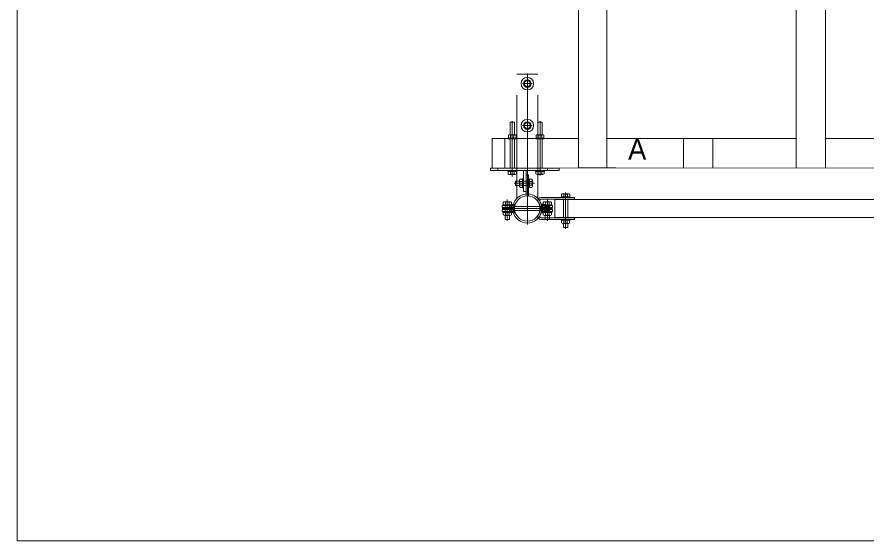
# Model space of a CAD drawing. Units: millimetres at full size, sheet at 1:30; details may follow other scales. Extents: x 300 to 12300, y 300 to 8610.
# Drawn here: x 300 to 2328, y 300 to 1549 of the extents above; entities that cross this region are included whole.
import ezdxf
from ezdxf.enums import TextEntityAlignment as Align

# ---------------------------------------------------------------- set-up
doc = ezdxf.new("R2010")
doc.units = ezdxf.units.MM
doc.header["$LTSCALE"] = 30
doc.linetypes.add('CHAIN', pattern=[18.5, 12, -1.5, 3.5, -1.5])
doc.linetypes.add('DASHED_SPACED', pattern=[12, 6, -6])
for name, color, linetype, lineweight in [('図面枠-A3', 7, 'Continuous', 20), ('図面枠-レイアウト', 7, 'Continuous', 13), ('手摺', 7, 'Continuous', 20), ('支持金物', 7, 'DASHED_SPACED', 13), ('支柱', 7, 'Continuous', 18), ('根太材A', 7, 'Continuous', 18), ('補強金物', 7, 'Continuous', 18)]:
    doc.layers.add(name, color=color, linetype=linetype, lineweight=lineweight)
doc.layers.add('文字', color=7, linetype='Continuous')
doc.styles.add('ＭＳ Ｐゴシック', font='')
doc.styles.get('ＭＳ Ｐゴシック').set_extended_font_data('MS PGothic')

msp = doc.modelspace()

# ---------------------------------------------------------------- linework, layer by layer
at = {"layer": '図面枠-A3'}
msp.add_lwpolyline([(300, 300), (12300, 300), (12300, 8610), (300, 8610)], close=True, dxfattribs=at)
at = {"layer": '図面枠-レイアウト'}
msp.add_lwpolyline([(300, 300), (12300, 300), (12300, 8610), (300, 8610)], close=True, dxfattribs=at)
at = {"layer": '手摺', "lineweight": 13}
msp.add_lwpolyline([(3287.25, 1114.19), (1583.39, 1114.19), (1583.39, 1071.49), (3287.25, 1071.49)], close=True, dxfattribs=at)
at = {"layer": '支持金物'}
for p, q in [((1477.15, 1298.57), (1476.71, 1298.13)), ((1476.71, 1298.13), (1476.71, 1268.6)), ((1477.15, 1298.57), (1486.26, 1298.57)), ((1486.71, 1298.13), (1486.26, 1298.57)), ((1486.71, 1298.13), (1486.71, 1268.6)), ((1543.33, 1298.57), (1542.89, 1298.13)), ((1542.89, 1298.13), (1542.89, 1268.6)), ((1543.33, 1298.57), (1552.45, 1298.57)), ((1552.89, 1298.13), (1552.45, 1298.57)), ((1552.89, 1298.13), (1552.89, 1268.6)), ((1471.08, 1260.6), (1492.33, 1260.6)), ((1471.08, 1260.6), (1471.08, 1259.1)), ((1492.33, 1259.1), (1471.08, 1259.1)), ((1472.33, 1260.6), (1472.33, 1266.97)), ((1488.37, 1268.6), (1475.04, 1268.6)), ((1476.71, 1189.07), (1476.71, 1259.1)), ((1477.64, 1260.6), (1477.64, 1266.97)), ((1485.77, 1260.6), (1485.77, 1266.97)), ((1486.71, 1189.07), (1486.71, 1259.1)), ((1491.08, 1260.6), (1491.08, 1266.97)), ((1492.33, 1259.1), (1492.33, 1260.6)), ((1537.26, 1260.6), (1558.51, 1260.6)), ((1537.26, 1260.6), (1537.26, 1259.1)), ((1558.51, 1259.1), (1537.26, 1259.1)), ((1538.51, 1260.6), (1538.51, 1266.97)), ((1554.55, 1268.6), (1541.23, 1268.6)), ((1542.89, 1189.07), (1542.89, 1259.1)), ((1543.83, 1260.6), (1543.83, 1266.97)), ((1551.95, 1260.6), (1551.95, 1266.97)), ((1552.89, 1189.07), (1552.89, 1259.1)), ((1557.26, 1260.6), (1557.26, 1266.97)), ((1558.51, 1259.1), (1558.51, 1260.6)), ((1429.94, 1189.07), (1429.94, 1183.07)), ((1593.33, 1189.07), (1429.94, 1189.07)), ((1429.94, 1183.07), (1593.33, 1183.07)), ((1447.32, 1183.07), (1447.32, 1189.07)), ((1508.64, 1133.07), (1508.64, 1183.07)), ((1514.64, 1183.07), (1514.64, 1133.07)), ((1565.89, 1183.07), (1565.89, 1189.07)), ((1593.33, 1189.07), (1593.33, 1183.07)), ((1489.14, 1157.65), (1489.58, 1158.09)), ((1489.14, 1157.65), (1489.14, 1148.54)), ((1489.58, 1158.09), (1499.14, 1158.09)), ((1499.14, 1160.06), (1499.14, 1146.12)), ((1499.14, 1146.43), (1499.14, 1159.76)), ((1506.14, 1162.9), (1500.74, 1162.9)), ((1506.14, 1157.34), (1500.74, 1157.34)), ((1506.14, 1163.72), (1506.14, 1142.47)), ((1506.14, 1163.72), (1508.64, 1163.72)), ((1508.64, 1163.72), (1508.64, 1142.47)), ((1508.64, 1158.09), (1520.64, 1158.09)), ((1520.64, 1163.59), (1522.64, 1163.59)), ((1520.64, 1142.59), (1520.64, 1163.59)), ((1522.64, 1163.59), (1522.64, 1142.59)), ((1522.64, 1162.9), (1528.04, 1162.9)), ((1522.64, 1157.34), (1528.04, 1157.34)), ((1529.64, 1160.06), (1529.64, 1146.12)), ((1489.58, 1148.09), (1489.14, 1148.54)), ((1489.58, 1148.09), (1499.14, 1148.09)), ((1506.14, 1148.84), (1500.74, 1148.84)), ((1506.14, 1143.28), (1500.74, 1143.28)), ((1508.64, 1142.47), (1506.14, 1142.47)), ((1508.64, 1148.09), (1520.64, 1148.09)), ((1522.64, 1142.59), (1520.64, 1142.59)), ((1522.64, 1148.84), (1528.04, 1148.84)), ((1522.64, 1143.28), (1528.04, 1143.28)), ((1508.64, 1133.07), (1514.64, 1133.07))]:
    msp.add_line(p, q, dxfattribs=at)
at = {"layer": '支持金物', "linetype": 'CHAIN'}
for p, q in [((1481.71, 1169.22), (1481.71, 1301.07)), ((1547.89, 1171.22), (1547.89, 1301.07)), ((1486.37, 1153.09), (1534.58, 1153.09))]:
    msp.add_line(p, q, dxfattribs=at)
at = {"layer": '支持金物', "linetype": 'Continuous'}
for p, q in [((1471.21, 1183.07), (1471.21, 1181.07)), ((1471.21, 1181.07), (1492.21, 1181.07)), ((1471.9, 1181.07), (1471.9, 1175.67)), ((1477.46, 1181.07), (1477.46, 1175.67)), ((1485.96, 1181.07), (1485.96, 1175.67)), ((1491.51, 1181.07), (1491.51, 1175.67)), ((1492.21, 1181.07), (1492.21, 1183.07)), ((1537.39, 1183.07), (1537.39, 1181.07)), ((1537.39, 1181.07), (1558.39, 1181.07)), ((1538.08, 1181.07), (1538.08, 1175.67)), ((1543.64, 1181.07), (1543.64, 1175.67)), ((1552.14, 1181.07), (1552.14, 1175.67)), ((1557.7, 1181.07), (1557.7, 1175.67)), ((1558.39, 1181.07), (1558.39, 1183.07)), ((1474.74, 1174.07), (1488.68, 1174.07)), ((1540.92, 1174.07), (1554.86, 1174.07))]:
    msp.add_line(p, q, dxfattribs=at)
at = {"layer": '支持金物'}
for centre, radius, start, end in [((1475.5, 1264.76), 3.87, 96.76096, 145.0657), ((1475.08, 1265.76), 2.84, 25.29555, 90.69438), ((1481.71, 1262.71), 5.89, 90, 133.6028), ((1481.71, 1262.71), 5.89, 46.3972, 90), ((1488.33, 1265.76), 2.84, 89.30562, 154.70445), ((1487.91, 1264.76), 3.87, 34.9343, 83.22969), ((1541.68, 1264.76), 3.87, 96.76096, 145.0657), ((1541.26, 1265.76), 2.84, 25.29555, 90.69438), ((1547.89, 1262.71), 5.89, 90, 133.6028), ((1547.89, 1262.71), 5.89, 46.3972, 90), ((1554.52, 1265.76), 2.84, 89.30562, 154.70445), ((1554.1, 1264.76), 3.87, 34.9343, 83.22969), ((1505.58, 1153.09), 6.45, 138.75035, 221.24965), ((1502.35, 1160.12), 3.21, 120.14067, 239.85933), ((1526.42, 1160.12), 3.21, 300.14067, 59.85933), ((1523.19, 1153.09), 6.45, 318.75035, 41.24965), ((1502.35, 1146.06), 3.21, 120.13883, 239.86412), ((1526.42, 1146.06), 3.21, 300.13588, 59.86117)]:
    msp.add_arc(centre, radius, start, end, dxfattribs=at)
at = {"layer": '支持金物', "linetype": 'Continuous'}
for centre, radius, start, end in [((1474.68, 1177.29), 3.21, 210.14067, 329.85933), ((1481.71, 1180.52), 6.45, 228.75035, 311.24965), ((1488.74, 1177.29), 3.21, 210.14067, 329.85933), ((1540.86, 1177.29), 3.21, 210.14067, 329.85933), ((1547.89, 1180.52), 6.45, 228.75035, 311.24965), ((1554.92, 1177.29), 3.21, 210.14067, 329.85933)]:
    msp.add_arc(centre, radius, start, end, dxfattribs=at)
at = {"layer": '支柱', "linetype": 'DASHED_SPACED'}
for p, q in [((1514.64, 1173.09), (1514.64, 1122.94)), ((1514.64, 1173.09), (1520.64, 1173.09)), ((1520.64, 1122.94), (1520.64, 1173.09)), ((1487.39, 1097.84), (1551.89, 1097.84)), ((1603.89, 1114.84), (1603.89, 1070.84)), ((1613.89, 1114.84), (1613.89, 1070.84)), ((1487.39, 1087.84), (1551.89, 1087.84))]:
    msp.add_line(p, q, dxfattribs=at)
at = {"layer": '支柱'}
for p, q in [((1630.19, 1118.84), (1549.68, 1118.84)), ((1598.39, 1120.84), (1598.39, 1118.84)), ((1619.39, 1120.84), (1598.39, 1120.84)), ((1599.45, 1126.67), (1599.08, 1126.24)), ((1599.08, 1120.84), (1599.08, 1126.24)), ((1599.97, 1127.11), (1599.45, 1126.67)), ((1600.57, 1127.46), (1599.97, 1127.11)), ((1601.23, 1127.71), (1600.57, 1127.46)), ((1601.92, 1127.84), (1601.23, 1127.71)), ((1615.86, 1127.84), (1601.92, 1127.84)), ((1602.2, 1127.83), (1601.92, 1127.84)), ((1602.71, 1127.75), (1602.2, 1127.83)), ((1603.19, 1127.59), (1602.71, 1127.75)), ((1603.64, 1127.35), (1603.19, 1127.59)), ((1604.04, 1127.03), (1603.64, 1127.35)), ((1604.38, 1126.66), (1604.04, 1127.03)), ((1604.64, 1126.24), (1604.38, 1126.66)), ((1604.93, 1126.49), (1604.64, 1126.24)), ((1604.64, 1120.84), (1604.64, 1126.24)), ((1605.81, 1127.07), (1604.93, 1126.49)), ((1606.78, 1127.49), (1605.81, 1127.07)), ((1607.82, 1127.75), (1606.78, 1127.49)), ((1608.89, 1127.84), (1607.82, 1127.75)), ((1609.28, 1127.83), (1608.89, 1127.84)), ((1610.34, 1127.68), (1609.28, 1127.83)), ((1611.36, 1127.36), (1610.34, 1127.68)), ((1612.3, 1126.87), (1611.36, 1127.36)), ((1613.14, 1126.24), (1612.3, 1126.87)), ((1613.27, 1126.48), (1613.14, 1126.24)), ((1613.14, 1120.84), (1613.14, 1126.24)), ((1613.57, 1126.87), (1613.27, 1126.48)), ((1613.94, 1127.21), (1613.57, 1126.87)), ((1614.37, 1127.49), (1613.94, 1127.21)), ((1614.84, 1127.69), (1614.37, 1127.49)), ((1615.34, 1127.81), (1614.84, 1127.69)), ((1615.86, 1127.84), (1615.34, 1127.81)), ((1616.43, 1127.74), (1615.86, 1127.84)), ((1617.1, 1127.51), (1616.43, 1127.74)), ((1617.71, 1127.18), (1617.1, 1127.51)), ((1618.24, 1126.75), (1617.71, 1127.18)), ((1618.7, 1126.24), (1618.24, 1126.75)), ((1618.7, 1120.84), (1618.7, 1126.24)), ((1619.39, 1118.84), (1619.39, 1120.84)), ((1630.19, 1118.84), (1630.19, 1114.84)), ((1478.39, 1085.87), (1478.39, 1099.81)), ((1478.39, 1085.87), (1478.39, 1099.81)), ((1485.39, 1102.65), (1479.99, 1102.65)), ((1485.39, 1097.09), (1479.99, 1097.09)), ((1485.39, 1103.34), (1487.39, 1103.34)), ((1485.39, 1082.34), (1485.39, 1103.34)), ((1487.39, 1103.34), (1487.39, 1082.34)), ((1630.19, 1114.84), (1549.68, 1114.84)), ((1553.89, 1103.34), (1551.89, 1103.34)), ((1551.89, 1103.34), (1551.89, 1082.34)), ((1553.89, 1082.34), (1553.89, 1103.34)), ((1553.89, 1102.65), (1559.29, 1102.65)), ((1553.89, 1097.09), (1559.29, 1097.09)), ((1560.89, 1085.87), (1560.89, 1099.81)), ((1560.89, 1085.87), (1560.89, 1099.81)), ((1570.45, 1097.84), (1560.89, 1097.84)), ((1570.45, 1097.84), (1570.89, 1097.4)), ((1570.89, 1088.29), (1570.89, 1097.4)), ((1485.39, 1088.59), (1479.99, 1088.59)), ((1485.39, 1083.03), (1479.99, 1083.03)), ((1487.39, 1082.34), (1485.39, 1082.34)), ((1551.89, 1082.34), (1553.89, 1082.34)), ((1553.89, 1088.59), (1559.29, 1088.59)), ((1553.89, 1083.03), (1559.29, 1083.03)), ((1570.45, 1087.84), (1560.89, 1087.84)), ((1570.89, 1088.29), (1570.45, 1087.84)), ((1630.19, 1070.84), (1549.68, 1070.84)), ((1630.19, 1066.84), (1549.68, 1066.84)), ((1598.26, 1066.84), (1598.26, 1065.34)), ((1619.51, 1065.34), (1598.26, 1065.34)), ((1599.51, 1065.34), (1599.51, 1058.97)), ((1602.23, 1057.34), (1615.55, 1057.34)), ((1603.89, 1047.79), (1603.89, 1057.34)), ((1604.83, 1065.34), (1604.83, 1058.97)), ((1612.95, 1065.34), (1612.95, 1058.97)), ((1613.89, 1047.79), (1613.89, 1057.34)), ((1618.26, 1065.34), (1618.26, 1058.97)), ((1619.51, 1065.34), (1619.51, 1066.84)), ((1630.19, 1070.84), (1630.19, 1066.84)), ((1603.89, 1047.79), (1604.33, 1047.34)), ((1613.45, 1047.34), (1604.33, 1047.34)), ((1613.45, 1047.34), (1613.89, 1047.79))]:
    msp.add_line(p, q, dxfattribs=at)
at = {"layer": '支柱', "linetype": 'CHAIN'}
msp.add_line((1608.89, 1130.69), (1608.89, 1044.46), dxfattribs=at)
at = {"layer": '支柱', "linetype": 'CHAIN', "lineweight": 13}
msp.add_line((1577.06, 1092.84), (1472.3, 1092.84), dxfattribs=at)
at = {"layer": '支柱'}
msp.add_circle((1517.64, 1092.84), 30.25, dxfattribs=at)
for centre, radius, start, end in [((1549.68, 1111.84), 7, 90, 210.6683), ((1484.83, 1092.84), 6.45, 138.75035, 221.24965), ((1481.6, 1099.87), 3.21, 120.13588, 239.86117), ((1517.64, 1092.84), 30.25, 329.33171, 30.6683), ((1549.68, 1111.84), 3, 90, 210.6683), ((1517.64, 1092.84), 34.25, 329.33171, 30.6683), ((1557.67, 1099.87), 3.21, 300.13883, 59.86412), ((1554.44, 1092.84), 6.45, 318.75035, 41.24965), ((1481.6, 1085.81), 3.21, 120.14067, 239.85933), ((1549.68, 1073.84), 7, 149.33171, 270), ((1549.68, 1073.84), 3, 149.33171, 270), ((1557.67, 1085.81), 3.21, 300.14067, 59.85933), ((1602.68, 1061.18), 3.87, 214.9343, 263.22969), ((1602.26, 1060.18), 2.84, 269.30562, 334.70445), ((1608.89, 1063.23), 5.89, 226.3972, 270), ((1608.89, 1063.23), 5.89, 270, 313.6028), ((1615.52, 1060.18), 2.84, 205.29555, 270.69438), ((1615.1, 1061.18), 3.87, 276.76096, 325.0657)]:
    msp.add_arc(centre, radius, start, end, dxfattribs=at)
at = {"layer": '根太材A'}
for p, q in [((1639.45, 1719.66), (1639.45, 1189.66)), ((1707.29, 1719.66), (1707.14, 1189.58)), ((2158.79, 1719.66), (2158.79, 1189.66)), ((2228.79, 1719.66), (2228.79, 1189.66)), ((1433.79, 1259.66), (1639.12, 1259.66)), ((1433.79, 1259.66), (1433.79, 1189.66)), ((1463.79, 1259.66), (1463.79, 1189.66)), ((1707.16, 1259.68), (2158.79, 1259.66)), ((1890.36, 1259.66), (1890.36, 1189.66)), ((1960.36, 1259.66), (1960.36, 1189.66)), ((2228.79, 1259.66), (2638.79, 1259.66)), ((1433.79, 1189.66), (3433.79, 1189.07)), ((1638.79, 1189.66), (1728.79, 1189.66))]:
    msp.add_line(p, q, dxfattribs=at)
at = {"layer": '補強金物', "linetype": 'DASHED_SPACED'}
for p, q in [((1492.64, 1183.09), (1492.64, 1413.09)), ((1542.64, 1413.09), (1492.64, 1413.09)), ((1542.64, 1183.09), (1542.64, 1413.09)), ((1464.89, 1085.84), (1464.89, 1099.84)), ((1474.89, 1085.84), (1474.89, 1099.84)), ((1560.39, 1085.84), (1560.39, 1099.84)), ((1570.39, 1085.84), (1570.39, 1099.84))]:
    msp.add_line(p, q, dxfattribs=at)
at = {"layer": '補強金物', "linetype": 'CHAIN'}
for p, q in [((1517.64, 1054.86), (1517.64, 1419.6)), ((1529.48, 1390.59), (1505.79, 1390.59)), ((1529.46, 1290.59), (1505.81, 1290.59)), ((1469.89, 1063.61), (1469.89, 1114.18)), ((1565.39, 1063.61), (1565.39, 1114.18)), ((1577.89, 1092.84), (1457.39, 1092.84))]:
    msp.add_line(p, q, dxfattribs=at)
at = {"layer": '補強金物'}
for p, q in [((1517.64, 1398.68), (1510.64, 1394.63)), ((1510.64, 1394.63), (1510.64, 1386.55)), ((1510.64, 1386.55), (1517.64, 1382.51)), ((1524.64, 1394.63), (1517.64, 1398.68)), ((1517.64, 1382.51), (1524.64, 1386.55)), ((1524.64, 1386.55), (1524.64, 1394.63)), ((1517.64, 1298.68), (1510.64, 1294.63)), ((1524.64, 1294.63), (1517.64, 1298.68)), ((1510.64, 1294.63), (1510.64, 1286.55)), ((1510.64, 1286.55), (1517.64, 1282.51)), ((1517.64, 1282.51), (1524.64, 1286.55)), ((1524.64, 1286.55), (1524.64, 1294.63)), ((1492.64, 1183.09), (1492.64, 1116.98)), ((1542.64, 1183.09), (1542.64, 1116.98)), ((1457.39, 1095.34), (1457.39, 1099.84)), ((1457.39, 1099.84), (1483.6, 1099.84)), ((1457.39, 1095.34), (1487.49, 1095.34)), ((1459.39, 1099.84), (1459.39, 1101.84)), ((1459.39, 1101.84), (1480.39, 1101.84)), ((1480.39, 1099.84), (1459.39, 1099.84)), ((1480.39, 1099.84), (1459.39, 1099.84)), ((1460.08, 1101.84), (1460.08, 1107.24)), ((1462.92, 1108.84), (1476.86, 1108.84)), ((1465.64, 1101.84), (1465.64, 1107.24)), ((1474.14, 1101.84), (1474.14, 1107.24)), ((1479.7, 1101.84), (1479.7, 1107.24)), ((1480.39, 1101.84), (1480.39, 1099.84)), ((1577.89, 1095.34), (1547.78, 1095.34)), ((1577.89, 1099.84), (1551.68, 1099.84)), ((1554.89, 1101.84), (1554.89, 1099.84)), ((1575.89, 1101.84), (1554.89, 1101.84)), ((1554.89, 1099.84), (1575.89, 1099.84)), ((1554.89, 1099.84), (1575.89, 1099.84)), ((1555.58, 1101.84), (1555.58, 1107.24)), ((1572.36, 1108.84), (1558.42, 1108.84)), ((1561.14, 1101.84), (1561.14, 1107.24)), ((1569.64, 1101.84), (1569.64, 1107.24)), ((1575.2, 1101.84), (1575.2, 1107.24)), ((1575.89, 1099.84), (1575.89, 1101.84)), ((1577.89, 1095.34), (1577.89, 1099.84)), ((1457.39, 1085.84), (1457.39, 1090.34)), ((1457.39, 1090.34), (1487.49, 1090.34)), ((1457.39, 1085.84), (1483.6, 1085.84)), ((1459.26, 1085.84), (1480.51, 1085.84)), ((1459.26, 1083.34), (1459.26, 1085.84)), ((1459.26, 1083.34), (1480.51, 1083.34)), ((1460.08, 1083.34), (1460.08, 1077.94)), ((1462.92, 1076.34), (1476.86, 1076.34)), ((1476.55, 1076.34), (1463.23, 1076.34)), ((1464.89, 1066.79), (1464.89, 1076.34)), ((1465.64, 1083.34), (1465.64, 1077.94)), ((1474.14, 1083.34), (1474.14, 1077.94)), ((1474.89, 1066.79), (1474.89, 1076.34)), ((1479.7, 1083.34), (1479.7, 1077.94)), ((1480.51, 1085.84), (1480.51, 1083.34)), ((1577.89, 1090.34), (1547.78, 1090.34)), ((1577.89, 1085.84), (1551.68, 1085.84)), ((1576.01, 1085.84), (1554.76, 1085.84)), ((1554.76, 1085.84), (1554.76, 1083.34)), ((1576.01, 1083.34), (1554.76, 1083.34)), ((1555.58, 1083.34), (1555.58, 1077.94)), ((1572.36, 1076.34), (1558.42, 1076.34)), ((1558.73, 1076.34), (1572.05, 1076.34)), ((1560.39, 1066.79), (1560.39, 1076.34)), ((1561.14, 1083.34), (1561.14, 1077.94)), ((1569.64, 1083.34), (1569.64, 1077.94)), ((1570.39, 1066.79), (1570.39, 1076.34)), ((1575.2, 1083.34), (1575.2, 1077.94)), ((1576.01, 1083.34), (1576.01, 1085.84)), ((1577.89, 1085.84), (1577.89, 1090.34)), ((1465.33, 1066.34), (1464.89, 1066.79)), ((1465.33, 1066.34), (1474.45, 1066.34)), ((1474.89, 1066.79), (1474.45, 1066.34)), ((1560.39, 1066.79), (1560.83, 1066.34)), ((1569.95, 1066.34), (1560.83, 1066.34)), ((1569.95, 1066.34), (1570.39, 1066.79))]:
    msp.add_line(p, q, dxfattribs=at)
for centre, radius in [((1517.64, 1390.59), 15), ((1517.64, 1390.59), 9), ((1517.64, 1390.59), 7), ((1517.64, 1290.59), 15), ((1517.64, 1290.59), 9), ((1517.64, 1290.59), 7)]:
    msp.add_circle(centre, radius, dxfattribs=at)
for start, end in [(11.62111, 168.37889), (191.62111, 348.37889)]:
    msp.add_arc((1517.64, 1092.84), 34.75, start, end, dxfattribs=at)
at = {"layer": '補強金物', "lineweight": 13}
for centre, radius, start, end in [((1462.86, 1105.63), 3.21, 30.14067, 149.85933), ((1469.89, 1102.4), 6.45, 48.75035, 131.24965), ((1476.92, 1105.63), 3.21, 30.13588, 149.86117), ((1558.36, 1105.63), 3.21, 30.13883, 149.86412), ((1565.39, 1102.4), 6.45, 48.75035, 131.24965), ((1572.42, 1105.63), 3.21, 30.14067, 149.85933), ((1462.86, 1079.56), 3.21, 210.14067, 329.85933), ((1469.89, 1082.79), 6.45, 228.75035, 311.24965), ((1476.92, 1079.56), 3.21, 210.13883, 329.86412), ((1558.36, 1079.56), 3.21, 210.13588, 329.86117), ((1565.39, 1082.79), 6.45, 228.75035, 311.24965), ((1572.42, 1079.56), 3.21, 210.14067, 329.85933)]:
    msp.add_arc(centre, radius, start, end, dxfattribs=at)

# ---------------------------------------------------------------- texts
at = {"layer": '文字', "style": 'ＭＳ Ｐゴシック'}
msp.add_text('A', height=49.49, dxfattribs=at).set_placement((1758.15, 1194.68), align=Align.BOTTOM_LEFT)

doc.saveas('drawing.dxf')
